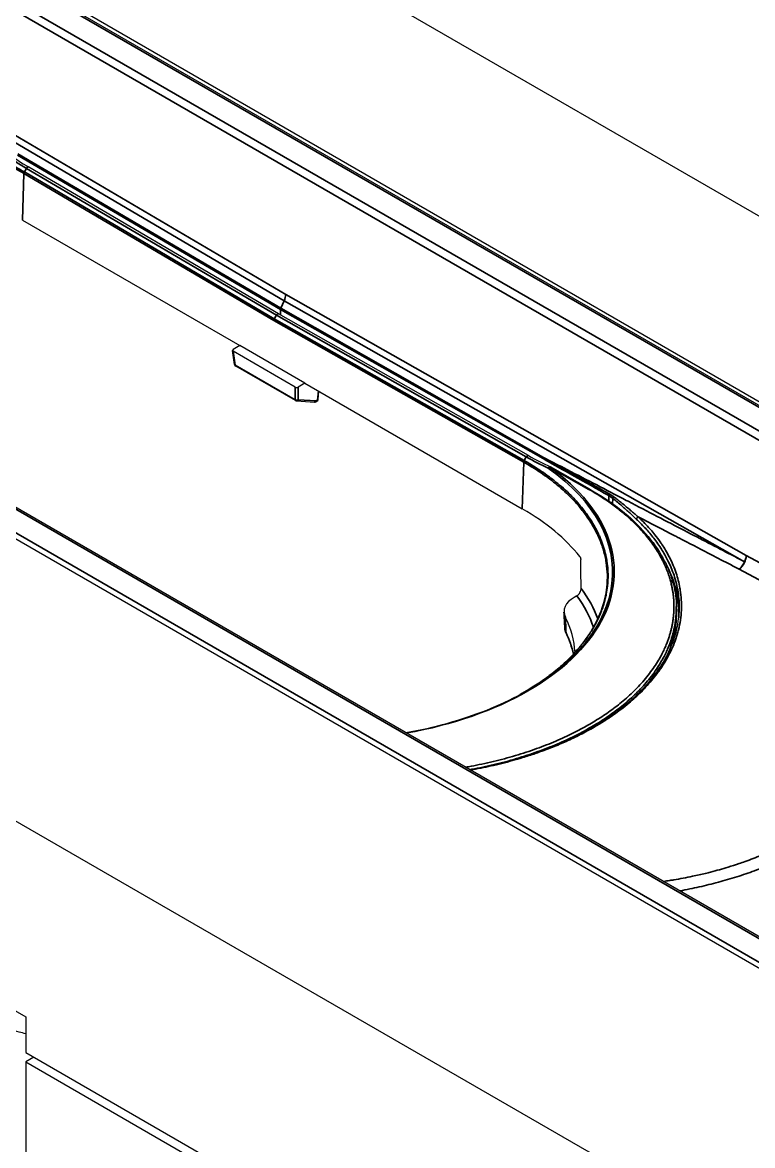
# Model space of a CAD drawing. Header units: millimetres. Extents: x 68 to 2000, y 100 to 2870.
# Drawn here: x 1414.12 to 1445.83, y 865.53 to 914.3 of the extents above; entities that cross this region are included whole.
import ezdxf

# ---------------------------------------------------------------- set-up
doc = ezdxf.new("R2010")
doc.units = ezdxf.units.MM
doc.header["$LTSCALE"] = 10
doc.layers.add('_Sichtbarkanten', color=7, linetype='Continuous', lineweight=25)
doc.layers.add('Sichtbar schmal (ISO)', color=7, linetype='Continuous', lineweight=35)

msp = doc.modelspace()

# ---------------------------------------------------------------- linework, layer by layer
at = {"layer": '_Sichtbarkanten'}
for p, q in [((1274.797, 1004.8), (1592.995, 821.089)), ((1235.906, 982.347), (1554.104, 798.635)), ((1374.5, 939.017), (1479.158, 878.592)), ((1374.764, 939.042), (1479.098, 878.805)), ((1459.176, 867.063), (1354.531, 927.48)), ((1457.779, 866.496), (1353.445, 926.733)), ((1425.248, 901.65), (1414.395, 908.021)), ((1414.121, 905.718), (1423.561, 900.268)), ((1436.101, 895.49), (1425.248, 901.65)), ((1423.561, 900.268), (1423.271, 900.101)), ((1426.39, 898.635), (1423.561, 900.268)), ((1423.334, 899.45), (1423.243, 900.055)), ((1425.959, 898.468), (1423.271, 900.02)), ((1425.979, 897.879), (1423.383, 899.378)), ((1426.39, 898.635), (1426.1, 898.468)), ((1426.39, 898.635), (1435.83, 893.185)), ((1426.958, 897.934), (1426.996, 898.285)), ((1426.023, 897.866), (1426.803, 897.817)), ((1426.859, 897.83), (1426.909, 897.858)), ((1438.769, 894.031), (1437.057, 895.002)), ((1375.736, 893.369), (1414.274, 871.12)), ((1438.201, 889.408), (1438.079, 889.337)), ((1442.516, 888.945), (1442.52, 888.719)), ((1414.274, 871.12), (1414.274, 869.568)), ((1414.274, 869.568), (1426.118, 862.73)), ((1414.621, 869.368), (1414.268, 869.163)), ((1414.268, 869.163), (1414.268, 865.081)), ((1414.268, 869.163), (1458.468, 843.644))]:
    msp.add_line(p, q, dxfattribs=at)
for centre, start, end in [((1423.433, 899.465), 188.6167, 240), ((1426.029, 897.966), 240, 266.375), ((1426.809, 897.916), 266.375, 300), ((1426.859, 897.945), 300, 353.7866), ((1437.008, 894.915), 60.4349, 65.6554)]:
    msp.add_arc(centre, 0.1, start, end, dxfattribs=at)
for centre, major_axis, ratio, start_param, end_param in [((1423.343, 900.06), (-0.101, 0), 0.572981, 5.501585, 7.064785), ((1426.029, 898.509), (0.1, 0), 0.581753, 3.930789, 5.493989), ((1436.052, 895.403), (0.0494, 0.087), 0.582198, 6.283125, 6.283188), ((1427.125, 888.16), (12.309, 0), 0.57735, 0.427822, 0.785398), ((726.124, 542.364), (-431.579, -906.057), 0.625473, 2.236585, 2.238006), ((1439.141, 888.721), (-1.501, 0.004), 0.578781, 5.499969, 6.565392), ((1439.174, 888.03), (-1.501, -0.001), 0.574098, 0.02699, 0.027), ((1427.125, 886.731), (11, 0), 0.57735, 0.0341, 0.27957)]:
    msp.add_ellipse(centre, major_axis=major_axis, ratio=ratio, start_param=start_param, end_param=end_param, dxfattribs=at)
for points in [[(1413.444, 908.634), (1413.76, 908.413), (1414.078, 908.208), (1414.395, 908.021)], [(1436.101, 895.49), (1436.418, 895.31), (1436.735, 895.148), (1437.049, 895.006)], [(1441.064, 892.452), (1441.066, 892.451), (1441.067, 892.45), (1441.068, 892.449)], [(1441.997, 890.925), (1442.414, 890.201), (1442.631, 889.439), (1442.64, 888.676)], [(1439.519, 890.038), (1439.519, 890.038), (1439.519, 890.038), (1439.519, 890.038)], [(1437.674, 888.005), (1437.663, 888.237), (1437.651, 888.468), (1437.64, 888.7)], [(1437.736, 887.769), (1437.699, 887.844), (1437.677, 887.925), (1437.674, 888.005)], [(1440.478, 884.892), (1440.478, 884.892), (1440.478, 884.892), (1440.478, 884.892)]]:
    msp.add_open_spline(points, degree=3, dxfattribs=at)
for points, knots in [([(1438.769, 894.031), (1439.745, 893.478), (1440.572, 892.822), (1441.79, 891.417), (1442.203, 890.652), (1442.468, 889.567), (1442.509, 889.256), (1442.516, 888.945)], [0, 0, 0, 0, 0.825738, 0.825738, 1.637023, 1.637023, 1.958081, 1.958081, 1.958081, 1.958081]), ([(1438.325, 891.108), (1438.326, 891.108), (1438.326, 891.108), (1438.332, 891.101), (1438.337, 891.091), (1438.348, 891.068), (1438.353, 891.056), (1438.36, 891.031), (1438.363, 891.017), (1438.366, 890.994), (1438.367, 890.985), (1438.367, 890.976)], [0.09312207, 0.09312207, 0.09312207, 0.09312207, 0.0933825, 0.0933825, 0.10135692, 0.10135692, 0.10933134, 0.10933134, 0.11701044, 0.11701044, 0.12271899, 0.12271899, 0.12271899, 0.12271899]), ([(1435.74, 885.122), (1436.679, 885.644), (1437.482, 886.257), (1438.701, 887.577), (1439.13, 888.301), (1439.447, 889.364), (1439.505, 889.701), (1439.519, 890.038)], [0.018928, 0.018928, 0.018928, 0.018928, 0.802236, 0.802236, 1.590138, 1.590138, 1.948863, 1.948863, 1.948863, 1.948863]), ([(1414.274, 870.385), (1414.176, 870.41), (1414.078, 870.435), (1413.981, 870.46), (1410.748, 871.294), (1407.542, 872.347), (1404.471, 873.585), (1401.4, 874.823), (1398.465, 876.246), (1395.765, 877.805), (1393.066, 879.363), (1390.602, 881.058), (1388.457, 882.831), (1386.313, 884.604), (1384.488, 886.455), (1383.045, 888.321), (1382.68, 888.793), (1382.339, 889.266), (1382.023, 889.739)], [0.0950371, 0.0950371, 0.0950371, 0.0950371, 0.1010675, 0.1010675, 0.1010675, 0.3005338, 0.3005338, 0.3005338, 0.5, 0.5, 0.5, 0.6994662, 0.6994662, 0.6994662, 0.8989325, 0.8989325, 0.8989325, 0.9493881, 0.9493881, 0.9493881, 0.9493881]), ([(1438.201, 889.408), (1438.225, 889.422), (1438.253, 889.445), (1438.296, 889.491), (1438.319, 889.523), (1438.35, 889.58), (1438.365, 889.616), (1438.379, 889.672), (1438.383, 889.702), (1438.383, 889.727)], [0.23076191, 0.23076191, 0.23076191, 0.23076191, 0.25125977, 0.25125977, 0.27133575, 0.27133575, 0.29054459, 0.29054459, 0.30703041, 0.30703041, 0.30703041, 0.30703041]), ([(1433.558, 881.854), (1434.06, 881.942), (1434.552, 882.048), (1436.276, 882.491), (1437.448, 882.933), (1439.465, 883.991), (1440.334, 884.62), (1441.666, 885.981), (1442.146, 886.73), (1442.556, 887.926), (1442.636, 888.371), (1442.645, 888.814)], [2.157913, 2.157913, 2.157913, 2.157913, 2.470962, 2.470962, 3.290598, 3.290598, 4.109175, 4.109175, 4.926854, 4.926854, 5.395513, 5.395513, 5.395513, 5.395513]), ([(1437.736, 887.769), (1437.787, 887.664), (1437.833, 887.558), (1437.916, 887.344), (1437.953, 887.237), (1438.01, 887.045), (1438.032, 886.96), (1438.051, 886.874)], [2.0824225, 2.0824225, 2.0824225, 2.0824225, 2.1347084, 2.1347084, 2.1869942, 2.1869942, 2.2283581, 2.2283581, 2.2283581, 2.2283581]), ([(1430.77, 883.463), (1432.014, 883.684), (1433.213, 884.019), (1434.822, 884.66), (1435.334, 884.9), (1435.809, 885.16)], [2.44429, 2.44429, 2.44429, 2.44429, 3.223444, 3.223444, 3.617145, 3.617145, 3.617145, 3.617145])]:
    msp.add_open_spline(points, degree=3, knots=knots, dxfattribs=at)
at = {"layer": 'Sichtbar schmal (ISO)'}
for p, q in [((1479.033, 878.58), (1374.375, 939.005)), ((1373.491, 938.487), (1478.137, 878.07)), ((1477.96, 877.767), (1373.315, 938.185)), ((1459.051, 867.051), (1354.406, 927.468)), ((1353.509, 926.958), (1458.168, 866.533)), ((1425.488, 902.213), (1405.496, 913.97)), ((1425.555, 902.485), (1405.566, 914.241)), ((1425.325, 901.836), (1413.909, 908.539)), ((1425.338, 901.89), (1413.923, 908.594)), ((1414.121, 905.718), (1414.182, 907.742)), ((1425.033, 901.364), (1414.182, 907.742)), ((1414.296, 907.965), (1414.203, 907.81)), ((1425.055, 901.432), (1414.203, 907.81)), ((1425.149, 901.593), (1414.296, 907.965)), ((1425.338, 901.89), (1425.488, 902.213)), ((1425.488, 902.213), (1445.486, 890.882)), ((1425.555, 902.485), (1445.551, 891.155)), ((1425.325, 901.836), (1425.321, 901.608)), ((1425.325, 901.836), (1436.737, 895.36)), ((1425.338, 901.89), (1436.75, 895.415)), ((1435.89, 895.209), (1425.033, 901.364)), ((1425.149, 901.593), (1425.055, 901.432)), ((1435.911, 895.277), (1425.055, 901.432)), ((1436.002, 895.433), (1425.149, 901.593)), ((1423.363, 899.417), (1423.271, 900.02)), ((1425.959, 897.918), (1423.363, 899.417)), ((1425.959, 898.468), (1425.959, 897.918)), ((1426.1, 898.468), (1426.1, 897.918)), ((1426.929, 897.897), (1426.973, 898.299)), ((1426.1, 897.918), (1426.88, 897.869)), ((1426.88, 897.869), (1426.929, 897.897)), ((1436.002, 895.433), (1435.911, 895.277)), ((1435.89, 895.209), (1435.83, 893.185)), ((1438.719, 894.026), (1437.007, 894.997)), ((1439.586, 893.758), (1439.583, 893.522)), ((1439.756, 893.643), (1439.752, 893.403)), ((1445.551, 891.155), (1448.125, 889.766)), ((1445.243, 890.565), (1447.817, 889.176))]:
    msp.add_line(p, q, dxfattribs=at)
for centre, major_axis, ratio, start_param, end_param in [((1412.714, 921.283), (7.411, -14.094), 0.487829, 5.522704, 5.617498), ((1414.345, 907.935), (0.0506, 0.0862), 0.572499, 6.283135, 7.840696), ((1414.252, 907.78), (0.0502, 0.0865), 0.573981, 1.554727, 2.322739), ((1425.202, 902.289), (0.25, 0.433), 0.577352, 4.868915, 5.480336), ((1425.395, 901.875), (-0.05, -0.0866), 0.57735, 4.868915, 5.480336), ((1423.433, 899.465), (-0.0989, -0.015), 0.572981, 0, 0.694991), ((1423.433, 899.465), (-0.05, -0.0866), 0.57735, 5.585054, 6.283185), ((1426.029, 897.966), (-0.1, 0), 0.67324, 0.789196, 2.352396), ((1426.029, 897.966), (-0.05, -0.0866), 0.57735, 5.585054, 6.283185), ((1426.029, 897.966), (-0.0063, -0.0998), 0.813153, 0, 1.123685), ((1426.809, 897.916), (-0.0063, -0.0998), 0.813153, 0, 1.123685), ((1426.809, 897.916), (0.05, -0.0866), 0.57735, 0, 0.698132), ((1426.859, 897.945), (0.05, -0.0866), 0.57735, 0, 0.698132), ((1426.859, 897.945), (0.0994, -0.0108), 0.605022, 5.563476, 6.283185), ((1436.052, 895.403), (0.0494, 0.087), 0.582198, 0, 1.549104), ((1438.523, 923.584), (-3.002, 29.442), 0.521453, 2.786666, 2.847999), ((1436.808, 895.399), (-0.0494, -0.087), 0.58244, 4.864556, 5.475994), ((1450.339, 888.226), (-17.711, 9.604), 0.016329, 0.703979, 0.927231), ((1451.722, 887.584), (-19.193, 10.313), 0.013738, 0.683462, 0.895116), ((1427.126, 890.385), (12.695, 0.095), 0.57229, 5.001346, 6.957741), ((1427.127, 890.362), (12.625, 0.095), 0.572276, 5.466356, 6.957755), ((1435.96, 895.247), (0.0498, 0.0867), 0.580795, 1.551922, 2.31988), ((1437.008, 894.915), (-0.0576, -0.0817), 0.640065, 3.98264, 4.750121), ((1437.008, 894.915), (0.0493, 0.087), 0.582367, 0, 0.780997), ((1438.719, 893.944), (0.0493, 0.087), 0.582367, 6.283184, 7.064181), ((1439.657, 893.797), (-0.0487, -0.0873), 0.586814, 4.677713, 5.471919), ((1439.833, 893.678), (-0.0626, -0.078), 0.590518, 4.735465, 5.573398), ((1429.793, 888.486), (13.356, 0.099), 0.572328, 0.714604, 0.714607), ((1440.875, 892.753), (-0.0684, -0.0729), 0.704323, 4.167244, 5.628772), ((1429.793, 888.485), (13.131, 0.098), 0.57229, 0.456854, 0.457129), ((1445.198, 890.958), (0.237, 0.44), 0.595228, 4.005285, 5.463511), ((1445.198, 890.958), (0.246, 0.435), 0.5825, 4.864211, 5.475653), ((1445.198, 890.958), (-0.23, -0.444), 0.585968, 0.853961, 1.700946), ((1427.125, 886.928), (12.257, 0), 0.57735, 0.210865, 0.406654), ((1427.125, 886.731), (12.007, 0), 0.57735, 0.189361, 0.39646), ((1439.174, 888.03), (-1.501, -0.001), 0.574098, 0.027, 0.273983), ((422.01, 288.592), (-610.706, -1362.912), 0.596974, 2.270824, 2.271362), ((1437.826, 887.813), (-0.0899, -0.0437), 0.786089, 5.935437, 6.283185), ((1427.125, 886.076), (11.014, 0), 0.57735, 0.125962, 0.273772)]:
    msp.add_ellipse(centre, major_axis=major_axis, ratio=ratio, start_param=start_param, end_param=end_param, dxfattribs=at)
for points, knots in [([(1414.203, 907.81), (1414.088, 907.878), (1413.966, 907.947), (1413.838, 908.017), (1413.709, 908.087), (1413.573, 908.157), (1413.427, 908.23), (1413.282, 908.302), (1413.125, 908.377), (1412.955, 908.453), (1412.915, 908.471), (1412.875, 908.489), (1412.834, 908.507), (1412.698, 908.566), (1412.554, 908.627), (1412.4, 908.689), (1412.294, 908.732), (1412.183, 908.775), (1412.066, 908.819), (1411.962, 908.857), (1411.854, 908.897), (1411.74, 908.936), (1411.589, 908.989), (1411.428, 909.043), (1411.26, 909.096), (1411.16, 909.127), (1411.058, 909.159), (1410.955, 909.189), (1410.781, 909.241), (1410.603, 909.29), (1410.422, 909.337), (1410.314, 909.366), (1410.205, 909.393), (1410.096, 909.419), (1409.917, 909.463), (1409.738, 909.503), (1409.557, 909.542), (1409.442, 909.566), (1409.327, 909.589), (1409.211, 909.611), (1409.031, 909.646), (1408.85, 909.678), (1408.668, 909.708), (1408.547, 909.727), (1408.426, 909.746), (1408.305, 909.764), (1408.124, 909.79), (1407.942, 909.813), (1407.76, 909.835), (1407.634, 909.849), (1407.508, 909.863), (1407.382, 909.875), (1407.202, 909.893), (1407.021, 909.909), (1406.839, 909.922), (1406.709, 909.931), (1406.579, 909.939), (1406.448, 909.946), (1406.269, 909.956), (1406.09, 909.963), (1405.911, 909.969), (1405.776, 909.972), (1405.642, 909.975), (1405.508, 909.976), (1405.332, 909.978), (1405.155, 909.977), (1404.979, 909.975), (1404.842, 909.973), (1404.704, 909.969), (1404.567, 909.964), (1404.394, 909.958), (1404.222, 909.95), (1404.05, 909.94), (1403.91, 909.932), (1403.771, 909.922), (1403.631, 909.911), (1403.463, 909.898), (1403.296, 909.882), (1403.129, 909.865), (1402.987, 909.85), (1402.846, 909.834), (1402.706, 909.817), (1402.543, 909.796), (1402.381, 909.774), (1402.22, 909.75), (1402.078, 909.729), (1401.937, 909.706), (1401.796, 909.682), (1401.64, 909.655), (1401.484, 909.626), (1401.33, 909.596), (1401.188, 909.567), (1401.047, 909.538), (1400.906, 909.507), (1400.757, 909.474), (1400.609, 909.439), (1400.462, 909.403), (1400.321, 909.368), (1400.181, 909.331), (1400.043, 909.293), (1399.901, 909.254), (1399.761, 909.214), (1399.623, 909.172), (1399.484, 909.13), (1399.346, 909.087), (1399.21, 909.042), (1399.077, 908.998), (1398.945, 908.952), (1398.815, 908.906), (1398.679, 908.856), (1398.545, 908.806), (1398.412, 908.754), (1398.288, 908.705), (1398.166, 908.655), (1398.045, 908.604), (1397.913, 908.548), (1397.783, 908.491), (1397.655, 908.432), (1397.541, 908.379), (1397.428, 908.325), (1397.317, 908.27), (1397.19, 908.207), (1397.065, 908.143), (1396.942, 908.077), (1396.837, 908.02), (1396.735, 907.963), (1396.634, 907.905), (1396.513, 907.835), (1396.394, 907.764), (1396.278, 907.691), (1396.184, 907.632), (1396.091, 907.572), (1396, 907.511), (1395.886, 907.434), (1395.775, 907.356), (1395.667, 907.277), (1395.582, 907.215), (1395.5, 907.153), (1395.419, 907.089), (1395.313, 907.007), (1395.211, 906.923), (1395.111, 906.837), (1395.037, 906.773), (1394.965, 906.709), (1394.894, 906.644), (1394.798, 906.555), (1394.704, 906.465), (1394.615, 906.373), (1394.551, 906.308), (1394.489, 906.243), (1394.428, 906.176), (1394.342, 906.082), (1394.26, 905.986), (1394.181, 905.889), (1394.127, 905.823), (1394.075, 905.757), (1394.025, 905.69), (1393.949, 905.589), (1393.878, 905.488), (1393.811, 905.386), (1393.767, 905.32), (1393.725, 905.253), (1393.685, 905.186), (1393.638, 905.109), (1393.594, 905.03), (1393.551, 904.952)], [0, 0, 0, 0, 0.0212766, 0.0212766, 0.0212766, 0.0425532, 0.0425532, 0.0425532, 0.0638298, 0.0638298, 0.0638298, 0.0687655, 0.0687655, 0.0687655, 0.0851064, 0.0851064, 0.0851064, 0.0963715, 0.0963715, 0.0963715, 0.106383, 0.106383, 0.106383, 0.1197242, 0.1197242, 0.1197242, 0.1276596, 0.1276596, 0.1276596, 0.1409791, 0.1409791, 0.1409791, 0.1489362, 0.1489362, 0.1489362, 0.1619708, 0.1619708, 0.1619708, 0.1702128, 0.1702128, 0.1702128, 0.1830332, 0.1830332, 0.1830332, 0.1914894, 0.1914894, 0.1914894, 0.2040942, 0.2040942, 0.2040942, 0.212766, 0.212766, 0.212766, 0.2251574, 0.2251574, 0.2251574, 0.2340426, 0.2340426, 0.2340426, 0.2462127, 0.2462127, 0.2462127, 0.2553191, 0.2553191, 0.2553191, 0.2672671, 0.2672671, 0.2672671, 0.2765957, 0.2765957, 0.2765957, 0.2883237, 0.2883237, 0.2883237, 0.2978723, 0.2978723, 0.2978723, 0.3093841, 0.3093841, 0.3093841, 0.3191489, 0.3191489, 0.3191489, 0.3304459, 0.3304459, 0.3304459, 0.3404255, 0.3404255, 0.3404255, 0.3515016, 0.3515016, 0.3515016, 0.3617021, 0.3617021, 0.3617021, 0.3725526, 0.3725526, 0.3725526, 0.3829787, 0.3829787, 0.3829787, 0.3936053, 0.3936053, 0.3936053, 0.4042553, 0.4042553, 0.4042553, 0.4146442, 0.4146442, 0.4146442, 0.4255319, 0.4255319, 0.4255319, 0.4356869, 0.4356869, 0.4356869, 0.4468085, 0.4468085, 0.4468085, 0.4567308, 0.4567308, 0.4567308, 0.4680851, 0.4680851, 0.4680851, 0.4777754, 0.4777754, 0.4777754, 0.4893617, 0.4893617, 0.4893617, 0.4988219, 0.4988219, 0.4988219, 0.5106383, 0.5106383, 0.5106383, 0.5198637, 0.5198637, 0.5198637, 0.5319149, 0.5319149, 0.5319149, 0.5409076, 0.5409076, 0.5409076, 0.5531915, 0.5531915, 0.5531915, 0.5619457, 0.5619457, 0.5619457, 0.5744681, 0.5744681, 0.5744681, 0.5829877, 0.5829877, 0.5829877, 0.5957447, 0.5957447, 0.5957447, 0.6040232, 0.6040232, 0.6040232, 0.6136294, 0.6136294, 0.6136294, 0.6136294]), ([(1414.182, 907.742), (1414.067, 907.81), (1413.945, 907.879), (1413.817, 907.948), (1413.688, 908.018), (1413.553, 908.088), (1413.408, 908.161), (1413.262, 908.233), (1413.106, 908.307), (1412.936, 908.383), (1412.766, 908.46), (1412.583, 908.538), (1412.383, 908.619), (1412.182, 908.699), (1411.966, 908.781), (1411.725, 908.865), (1411.484, 908.95), (1411.218, 909.036), (1410.941, 909.118), (1410.664, 909.2), (1410.376, 909.277), (1410.085, 909.347), (1409.794, 909.418), (1409.5, 909.482), (1409.202, 909.539), (1408.904, 909.596), (1408.602, 909.647), (1408.298, 909.691), (1407.993, 909.735), (1407.686, 909.772), (1407.377, 909.802), (1407.068, 909.833), (1406.757, 909.857), (1406.445, 909.873), (1406.133, 909.89), (1405.82, 909.9), (1405.507, 909.903), (1405.194, 909.906), (1404.881, 909.902), (1404.569, 909.891), (1404.257, 909.88), (1403.945, 909.863), (1403.635, 909.838), (1403.326, 909.814), (1403.018, 909.782), (1402.712, 909.744), (1402.407, 909.706), (1402.104, 909.661), (1401.804, 909.609), (1401.505, 909.558), (1401.209, 909.499), (1400.917, 909.435), (1400.625, 909.37), (1400.338, 909.299), (1400.056, 909.222), (1399.773, 909.144), (1399.496, 909.061), (1399.225, 908.971), (1398.953, 908.881), (1398.688, 908.785), (1398.429, 908.684), (1398.17, 908.582), (1397.918, 908.475), (1397.674, 908.362), (1397.429, 908.25), (1397.192, 908.131), (1396.962, 908.008), (1396.733, 907.885), (1396.513, 907.757), (1396.3, 907.624), (1396.088, 907.491), (1395.884, 907.353), (1395.69, 907.211), (1395.496, 907.068), (1395.311, 906.922), (1395.136, 906.772), (1394.961, 906.621), (1394.796, 906.467), (1394.641, 906.309), (1394.486, 906.151), (1394.342, 905.99), (1394.208, 905.826), (1394.074, 905.661), (1393.951, 905.494), (1393.839, 905.324), (1393.752, 905.192), (1393.672, 905.059), (1393.598, 904.925)], [0, 0, 0, 0, 0.0212766, 0.0212766, 0.0212766, 0.0425532, 0.0425532, 0.0425532, 0.0638298, 0.0638298, 0.0638298, 0.0851064, 0.0851064, 0.0851064, 0.106383, 0.106383, 0.106383, 0.1276596, 0.1276596, 0.1276596, 0.1489362, 0.1489362, 0.1489362, 0.1702128, 0.1702128, 0.1702128, 0.1914894, 0.1914894, 0.1914894, 0.212766, 0.212766, 0.212766, 0.2340426, 0.2340426, 0.2340426, 0.2553191, 0.2553191, 0.2553191, 0.2765957, 0.2765957, 0.2765957, 0.2978723, 0.2978723, 0.2978723, 0.3191489, 0.3191489, 0.3191489, 0.3404255, 0.3404255, 0.3404255, 0.3617021, 0.3617021, 0.3617021, 0.3829787, 0.3829787, 0.3829787, 0.4042553, 0.4042553, 0.4042553, 0.4255319, 0.4255319, 0.4255319, 0.4468085, 0.4468085, 0.4468085, 0.4680851, 0.4680851, 0.4680851, 0.4893617, 0.4893617, 0.4893617, 0.5106383, 0.5106383, 0.5106383, 0.5319149, 0.5319149, 0.5319149, 0.5531915, 0.5531915, 0.5531915, 0.5744681, 0.5744681, 0.5744681, 0.5957447, 0.5957447, 0.5957447, 0.6122482, 0.6122482, 0.6122482, 0.6122482]), ([(1425.149, 901.593), (1425.154, 901.601), (1425.159, 901.608), (1425.164, 901.614), (1425.17, 901.62), (1425.175, 901.626), (1425.181, 901.632), (1425.187, 901.637), (1425.193, 901.641), (1425.199, 901.645), (1425.205, 901.648), (1425.211, 901.651), (1425.217, 901.652), (1425.223, 901.654), (1425.229, 901.654), (1425.234, 901.654), (1425.239, 901.653), (1425.244, 901.652), (1425.248, 901.65), (1425.248, 901.65), (1425.248, 901.65), (1425.248, 901.65)], [0, 0, 0, 0, 0.1111111, 0.1111111, 0.1111111, 0.2222222, 0.2222222, 0.2222222, 0.3333333, 0.3333333, 0.3333333, 0.4444444, 0.4444444, 0.4444444, 0.5555556, 0.5555556, 0.5555556, 0.6666667, 0.6666667, 0.6666667, 0.6672932, 0.6672932, 0.6672932, 0.6672932]), ([(1436.75, 895.415), (1437.049, 895.259), (1437.344, 895.106), (1437.633, 894.956), (1438.503, 894.505), (1439.329, 894.076), (1440.111, 893.67), (1440.215, 893.616), (1440.319, 893.562), (1440.422, 893.509), (1441.293, 893.057), (1442.106, 892.635), (1442.872, 892.238), (1442.917, 892.214), (1442.962, 892.191), (1443.007, 892.168), (1443.723, 891.796), (1444.397, 891.446), (1445.026, 891.12), (1445.182, 891.039), (1445.335, 890.96), (1445.486, 890.882)], [0, 0, 0, 0, 0.083284, 0.083284, 0.083284, 0.333333, 0.333333, 0.333333, 0.366793, 0.366793, 0.366793, 0.649933, 0.649933, 0.649933, 0.666667, 0.666667, 0.666667, 0.933679, 0.933679, 0.933679, 1, 1, 1, 1]), ([(1435.74, 885.123), (1435.797, 885.154), (1435.853, 885.186), (1435.909, 885.218), (1436.03, 885.288), (1436.148, 885.359), (1436.264, 885.432), (1436.359, 885.491), (1436.452, 885.551), (1436.543, 885.612), (1436.657, 885.688), (1436.768, 885.766), (1436.876, 885.845), (1436.96, 885.906), (1437.043, 885.969), (1437.124, 886.032), (1437.229, 886.114), (1437.332, 886.198), (1437.431, 886.283), (1437.506, 886.346), (1437.578, 886.41), (1437.649, 886.475), (1437.745, 886.563), (1437.838, 886.653), (1437.928, 886.743), (1437.992, 886.808), (1438.054, 886.873), (1438.114, 886.939), (1438.201, 887.033), (1438.283, 887.128), (1438.362, 887.224), (1438.416, 887.289), (1438.468, 887.355), (1438.518, 887.421), (1438.593, 887.52), (1438.665, 887.621), (1438.732, 887.722), (1438.776, 887.787), (1438.818, 887.853), (1438.858, 887.919), (1438.921, 888.023), (1438.98, 888.128), (1439.035, 888.233), (1439.069, 888.299), (1439.101, 888.364), (1439.132, 888.43), (1439.182, 888.538), (1439.228, 888.647), (1439.27, 888.757), (1439.294, 888.821), (1439.317, 888.886), (1439.338, 888.951), (1439.375, 889.063), (1439.407, 889.175), (1439.435, 889.288), (1439.45, 889.351), (1439.464, 889.415), (1439.476, 889.479), (1439.499, 889.594), (1439.516, 889.709), (1439.529, 889.825), (1439.536, 889.887), (1439.541, 889.949), (1439.545, 890.01), (1439.552, 890.128), (1439.555, 890.246), (1439.552, 890.364), (1439.55, 890.424), (1439.548, 890.484), (1439.544, 890.543), (1439.535, 890.663), (1439.522, 890.783), (1439.503, 890.902), (1439.494, 890.96), (1439.484, 891.017), (1439.473, 891.074), (1439.448, 891.196), (1439.419, 891.316), (1439.384, 891.436), (1439.368, 891.491), (1439.35, 891.546), (1439.332, 891.601), (1439.292, 891.722), (1439.245, 891.843), (1439.193, 891.963), (1439.171, 892.015), (1439.148, 892.067), (1439.123, 892.119), (1439.065, 892.242), (1439.001, 892.363), (1438.934, 892.481), (1438.905, 892.53), (1438.876, 892.579), (1438.847, 892.627), (1438.776, 892.742), (1438.701, 892.853), (1438.625, 892.959), (1438.585, 893.014), (1438.545, 893.068), (1438.505, 893.12), (1438.435, 893.211), (1438.364, 893.298), (1438.291, 893.382), (1438.227, 893.457), (1438.163, 893.529), (1438.098, 893.598), (1438.048, 893.652), (1437.997, 893.705), (1437.947, 893.755), (1437.839, 893.864), (1437.733, 893.964), (1437.63, 894.057), (1437.624, 894.062), (1437.618, 894.067), (1437.613, 894.072), (1437.504, 894.17), (1437.397, 894.26), (1437.29, 894.346), (1437.227, 894.397), (1437.165, 894.446), (1437.102, 894.494), (1437.06, 894.527), (1437.017, 894.559), (1436.975, 894.59), (1436.87, 894.667), (1436.768, 894.74), (1436.668, 894.808), (1436.568, 894.875), (1436.472, 894.938), (1436.381, 894.996), (1436.29, 895.054), (1436.203, 895.107), (1436.125, 895.153), (1436.046, 895.2), (1435.975, 895.241), (1435.911, 895.277)], [0.4724257, 0.4724257, 0.4724257, 0.4724257, 0.4777754, 0.4777754, 0.4777754, 0.4893617, 0.4893617, 0.4893617, 0.4988219, 0.4988219, 0.4988219, 0.5106383, 0.5106383, 0.5106383, 0.5198637, 0.5198637, 0.5198637, 0.5319149, 0.5319149, 0.5319149, 0.5409076, 0.5409076, 0.5409076, 0.5531915, 0.5531915, 0.5531915, 0.5619457, 0.5619457, 0.5619457, 0.5744681, 0.5744681, 0.5744681, 0.5829877, 0.5829877, 0.5829877, 0.5957447, 0.5957447, 0.5957447, 0.6040232, 0.6040232, 0.6040232, 0.6170213, 0.6170213, 0.6170213, 0.6250636, 0.6250636, 0.6250636, 0.6382979, 0.6382979, 0.6382979, 0.6460972, 0.6460972, 0.6460972, 0.6595745, 0.6595745, 0.6595745, 0.6671372, 0.6671372, 0.6671372, 0.6808511, 0.6808511, 0.6808511, 0.68817, 0.68817, 0.68817, 0.7021277, 0.7021277, 0.7021277, 0.7092092, 0.7092092, 0.7092092, 0.7234043, 0.7234043, 0.7234043, 0.7302377, 0.7302377, 0.7302377, 0.7446809, 0.7446809, 0.7446809, 0.7512943, 0.7512943, 0.7512943, 0.7659574, 0.7659574, 0.7659574, 0.7722799, 0.7722799, 0.7722799, 0.787234, 0.787234, 0.787234, 0.7934964, 0.7934964, 0.7934964, 0.8085106, 0.8085106, 0.8085106, 0.8163147, 0.8163147, 0.8163147, 0.8297872, 0.8297872, 0.8297872, 0.8416999, 0.8416999, 0.8416999, 0.8510638, 0.8510638, 0.8510638, 0.8712347, 0.8712347, 0.8712347, 0.8723404, 0.8723404, 0.8723404, 0.893617, 0.893617, 0.893617, 0.9062396, 0.9062396, 0.9062396, 0.9148936, 0.9148936, 0.9148936, 0.9361702, 0.9361702, 0.9361702, 0.9574468, 0.9574468, 0.9574468, 0.9787234, 0.9787234, 0.9787234, 1, 1, 1, 1]), ([(1439.519, 890.038), (1439.523, 890.128), (1439.524, 890.218), (1439.522, 890.308), (1439.517, 890.487), (1439.501, 890.667), (1439.473, 890.845), (1439.445, 891.024), (1439.405, 891.201), (1439.354, 891.378), (1439.302, 891.554), (1439.239, 891.729), (1439.164, 891.904), (1439.089, 892.078), (1439.001, 892.252), (1438.905, 892.419), (1438.809, 892.587), (1438.704, 892.746), (1438.597, 892.896), (1438.489, 893.046), (1438.378, 893.186), (1438.264, 893.319), (1438.15, 893.451), (1438.034, 893.576), (1437.92, 893.691), (1437.807, 893.806), (1437.696, 893.91), (1437.587, 894.007), (1437.478, 894.104), (1437.371, 894.195), (1437.266, 894.28), (1437.16, 894.366), (1437.054, 894.447), (1436.951, 894.524), (1436.847, 894.6), (1436.744, 894.673), (1436.645, 894.74), (1436.545, 894.808), (1436.449, 894.871), (1436.358, 894.928), (1436.267, 894.986), (1436.181, 895.039), (1436.103, 895.085), (1436.024, 895.132), (1435.953, 895.173), (1435.89, 895.209)], [0.6914239, 0.6914239, 0.6914239, 0.6914239, 0.7021277, 0.7021277, 0.7021277, 0.7234043, 0.7234043, 0.7234043, 0.7446809, 0.7446809, 0.7446809, 0.7659574, 0.7659574, 0.7659574, 0.787234, 0.787234, 0.787234, 0.8085106, 0.8085106, 0.8085106, 0.8297872, 0.8297872, 0.8297872, 0.8510638, 0.8510638, 0.8510638, 0.8723404, 0.8723404, 0.8723404, 0.893617, 0.893617, 0.893617, 0.9148936, 0.9148936, 0.9148936, 0.9361702, 0.9361702, 0.9361702, 0.9574468, 0.9574468, 0.9574468, 0.9787234, 0.9787234, 0.9787234, 1, 1, 1, 1]), ([(1436.953, 894.949), (1436.957, 894.956), (1436.961, 894.962), (1436.965, 894.968), (1436.97, 894.974), (1436.974, 894.98), (1436.979, 894.985), (1436.984, 894.99), (1436.99, 894.994), (1436.995, 894.998), (1437.001, 895.001), (1437.006, 895.004), (1437.012, 895.006), (1437.017, 895.008), (1437.022, 895.01), (1437.028, 895.01), (1437.033, 895.01), (1437.038, 895.01), (1437.043, 895.008), (1437.045, 895.008), (1437.047, 895.007), (1437.049, 895.006)], [0, 0, 0, 0, 0.1, 0.1, 0.1, 0.2, 0.2, 0.2, 0.3, 0.3, 0.3, 0.4, 0.4, 0.4, 0.5, 0.5, 0.5, 0.6, 0.6, 0.6, 0.6423932, 0.6423932, 0.6423932, 0.6423932]), ([(1433.37, 881.963), (1433.447, 881.976), (1433.667, 882.016), (1434.07, 882.095), (1434.568, 882.207), (1435.054, 882.33), (1435.529, 882.464), (1436.001, 882.611), (1436.454, 882.767), (1436.878, 882.927), (1437.282, 883.093), (1437.668, 883.264), (1438.031, 883.438), (1438.367, 883.612), (1438.683, 883.787), (1438.985, 883.966), (1439.278, 884.151), (1439.569, 884.35), (1439.859, 884.562), (1440.142, 884.786), (1440.417, 885.022), (1440.685, 885.272), (1440.942, 885.536), (1441.183, 885.811), (1441.406, 886.095), (1441.613, 886.391), (1441.79, 886.68), (1441.923, 886.93), (1442.024, 887.145), (1442.103, 887.333), (1442.166, 887.501), (1442.218, 887.657), (1442.262, 887.807), (1442.301, 887.958), (1442.334, 888.11), (1442.362, 888.262), (1442.384, 888.414), (1442.4, 888.566), (1442.411, 888.719), (1442.416, 888.871), (1442.416, 889.024), (1442.41, 889.176), (1442.398, 889.329), (1442.381, 889.482), (1442.358, 889.631), (1442.329, 889.786), (1442.291, 889.955), (1442.238, 890.148), (1442.167, 890.369), (1442.076, 890.607), (1441.964, 890.856), (1441.827, 891.12), (1441.657, 891.406), (1441.456, 891.701), (1441.232, 891.99), (1440.997, 892.262), (1440.762, 892.507), (1440.532, 892.726), (1440.311, 892.922), (1440.095, 893.101), (1439.88, 893.269), (1439.653, 893.435), (1439.396, 893.612), (1439.087, 893.811), (1438.848, 893.953), (1438.719, 894.026)], [0.3741698, 0.3741698, 0.3741698, 0.3741698, 0.38, 0.39, 0.4, 0.41, 0.42, 0.43, 0.44, 0.45, 0.46, 0.47, 0.48, 0.49, 0.5, 0.51, 0.52, 0.53, 0.54, 0.55, 0.56, 0.57, 0.58, 0.59, 0.6, 0.61, 0.62, 0.63, 0.64, 0.65, 0.66, 0.67, 0.68, 0.69, 0.7, 0.71, 0.72, 0.73, 0.74, 0.75, 0.76, 0.77, 0.78, 0.79, 0.8, 0.81, 0.82, 0.83, 0.84, 0.85, 0.86, 0.87, 0.88, 0.89, 0.9, 0.91, 0.92, 0.93, 0.94, 0.95, 0.96, 0.97, 0.98, 0.99, 1, 1, 1, 1]), ([(1439.586, 893.758), (1439.599, 893.751), (1439.612, 893.743), (1439.625, 893.735), (1439.638, 893.727), (1439.652, 893.718), (1439.666, 893.709), (1439.68, 893.699), (1439.695, 893.689), (1439.71, 893.678), (1439.725, 893.667), (1439.74, 893.656), (1439.756, 893.643)], [0, 0, 0, 0, 0.25, 0.25, 0.25, 0.5, 0.5, 0.5, 0.75, 0.75, 0.75, 1, 1, 1, 1]), ([(1439.607, 893.829), (1439.62, 893.822), (1439.634, 893.814), (1439.648, 893.806), (1439.662, 893.797), (1439.676, 893.788), (1439.691, 893.779), (1439.706, 893.769), (1439.721, 893.759), (1439.737, 893.748), (1439.753, 893.737), (1439.769, 893.726), (1439.786, 893.713)], [0, 0, 0, 0, 0.25, 0.25, 0.25, 0.5, 0.5, 0.5, 0.75, 0.75, 0.75, 1, 1, 1, 1]), ([(1439.756, 893.643), (1439.896, 893.53), (1440.027, 893.418), (1440.15, 893.311), (1440.272, 893.203), (1440.386, 893.1), (1440.492, 893.001), (1440.598, 892.903), (1440.697, 892.81), (1440.789, 892.724)], [0, 0, 0, 0, 0.3333333, 0.3333333, 0.3333333, 0.6666667, 0.6666667, 0.6666667, 1, 1, 1, 1]), ([(1439.786, 893.713), (1439.838, 893.674), (1439.889, 893.635), (1439.939, 893.596), (1439.986, 893.56), (1440.032, 893.524), (1440.077, 893.488), (1440.117, 893.456), (1440.155, 893.425), (1440.194, 893.394), (1440.2, 893.389), (1440.206, 893.384), (1440.212, 893.379), (1440.262, 893.339), (1440.311, 893.299), (1440.359, 893.259), (1440.414, 893.214), (1440.467, 893.17), (1440.518, 893.127), (1440.529, 893.117), (1440.541, 893.108), (1440.552, 893.098), (1440.598, 893.059), (1440.643, 893.021), (1440.687, 892.984), (1440.749, 892.932), (1440.809, 892.881), (1440.866, 892.832)], [0, 0, 0, 0, 0.120368, 0.120368, 0.120368, 0.233577, 0.233577, 0.233577, 0.333333, 0.333333, 0.333333, 0.349525, 0.349525, 0.349525, 0.481946, 0.481946, 0.481946, 0.633202, 0.633202, 0.633202, 0.666667, 0.666667, 0.666667, 0.804172, 0.804172, 0.804172, 1, 1, 1, 1]), ([(1440.866, 892.832), (1440.897, 892.803), (1440.928, 892.774), (1440.959, 892.744), (1441.047, 892.659), (1441.135, 892.569), (1441.224, 892.474), (1441.344, 892.346), (1441.465, 892.208), (1441.583, 892.059), (1441.672, 891.947), (1441.76, 891.829), (1441.845, 891.705), (1441.873, 891.664), (1441.901, 891.622), (1441.929, 891.579), (1442.041, 891.408), (1442.148, 891.223), (1442.246, 891.025), (1442.295, 890.926), (1442.342, 890.824), (1442.386, 890.717), (1442.431, 890.611), (1442.472, 890.5), (1442.511, 890.385), (1442.578, 890.184), (1442.634, 889.97), (1442.675, 889.741), (1442.68, 889.709), (1442.686, 889.677), (1442.691, 889.644), (1442.732, 889.379), (1442.75, 889.093), (1442.738, 888.804), (1442.738, 888.794), (1442.737, 888.784), (1442.737, 888.774), (1442.723, 888.494), (1442.682, 888.21), (1442.612, 887.929), (1442.603, 887.894), (1442.594, 887.859), (1442.585, 887.824), (1442.515, 887.569), (1442.422, 887.316), (1442.307, 887.066), (1442.281, 887.011), (1442.255, 886.955), (1442.227, 886.9), (1442.113, 886.674), (1441.98, 886.45), (1441.829, 886.23), (1441.779, 886.158), (1441.728, 886.086), (1441.674, 886.015), (1441.525, 885.817), (1441.362, 885.623), (1441.184, 885.433), (1441.104, 885.348), (1441.021, 885.263), (1440.935, 885.179), (1440.761, 885.01), (1440.576, 884.845), (1440.38, 884.684), (1440.264, 884.59), (1440.145, 884.497), (1440.022, 884.405), (1439.833, 884.264), (1439.635, 884.128), (1439.428, 883.995), (1439.274, 883.895), (1439.114, 883.798), (1438.95, 883.704), (1438.755, 883.591), (1438.553, 883.481), (1438.345, 883.376), (1438.147, 883.275), (1437.943, 883.178), (1437.735, 883.085), (1437.541, 882.998), (1437.342, 882.914), (1437.14, 882.833), (1436.896, 882.737), (1436.647, 882.645), (1436.394, 882.558), (1436.21, 882.495), (1436.024, 882.435), (1435.835, 882.377), (1435.543, 882.288), (1435.246, 882.206), (1434.946, 882.13), (1434.786, 882.09), (1434.625, 882.052), (1434.464, 882.016), (1434.169, 881.95), (1433.874, 881.892), (1433.582, 881.84)], [0, 0, 0, 0, 0.0093241, 0.0093241, 0.0093241, 0.0357143, 0.0357143, 0.0357143, 0.0714286, 0.0714286, 0.0714286, 0.098262, 0.098262, 0.098262, 0.1071429, 0.1071429, 0.1071429, 0.1428571, 0.1428571, 0.1428571, 0.160665, 0.160665, 0.160665, 0.1785714, 0.1785714, 0.1785714, 0.2099089, 0.2099089, 0.2099089, 0.2142857, 0.2142857, 0.2142857, 0.25, 0.25, 0.25, 0.2512059, 0.2512059, 0.2512059, 0.2857143, 0.2857143, 0.2857143, 0.2900112, 0.2900112, 0.2900112, 0.3214286, 0.3214286, 0.3214286, 0.3283915, 0.3283915, 0.3283915, 0.3571429, 0.3571429, 0.3571429, 0.3666116, 0.3666116, 0.3666116, 0.3928571, 0.3928571, 0.3928571, 0.4046859, 0.4046859, 0.4046859, 0.4285714, 0.4285714, 0.4285714, 0.442618, 0.442618, 0.442618, 0.4642857, 0.4642857, 0.4642857, 0.4805598, 0.4805598, 0.4805598, 0.5, 0.5, 0.5, 0.5184912, 0.5184912, 0.5184912, 0.5357143, 0.5357143, 0.5357143, 0.5564274, 0.5564274, 0.5564274, 0.5714286, 0.5714286, 0.5714286, 0.5947118, 0.5947118, 0.5947118, 0.6071429, 0.6071429, 0.6071429, 0.6298189, 0.6298189, 0.6298189, 0.6298189]), ([(1440.789, 892.724), (1440.905, 892.615), (1441.024, 892.497), (1441.143, 892.369), (1441.262, 892.241), (1441.382, 892.104), (1441.499, 891.956), (1441.616, 891.809), (1441.731, 891.651), (1441.842, 891.48), (1441.887, 891.41), (1441.932, 891.338), (1441.976, 891.263), (1442.038, 891.157), (1442.098, 891.046), (1442.156, 890.93), (1442.253, 890.733), (1442.342, 890.522), (1442.418, 890.294), (1442.493, 890.067), (1442.555, 889.823), (1442.596, 889.559), (1442.632, 889.323), (1442.651, 889.071), (1442.645, 888.814)], [0, 0, 0, 0, 0.0357143, 0.0357143, 0.0357143, 0.0714286, 0.0714286, 0.0714286, 0.1071429, 0.1071429, 0.1071429, 0.1218464, 0.1218464, 0.1218464, 0.1428571, 0.1428571, 0.1428571, 0.1785714, 0.1785714, 0.1785714, 0.2142857, 0.2142857, 0.2142857, 0.2463047, 0.2463047, 0.2463047, 0.2463047]), ([(1440.866, 892.832), (1441.415, 892.547), (1441.943, 892.274), (1442.448, 892.012), (1442.508, 891.981), (1442.568, 891.95), (1442.627, 891.919), (1443.068, 891.691), (1443.492, 891.471), (1443.902, 891.259), (1444.203, 891.103), (1444.497, 890.951), (1444.782, 890.803), (1444.938, 890.722), (1445.092, 890.643), (1445.243, 890.565)], [0, 0, 0, 0, 0.3333333, 0.3333333, 0.3333333, 0.3728896, 0.3728896, 0.3728896, 0.6666667, 0.6666667, 0.6666667, 0.8823143, 0.8823143, 0.8823143, 1, 1, 1, 1]), ([(1442.62, 888.439), (1442.622, 888.49), (1442.623, 888.594), (1442.618, 888.749), (1442.608, 888.905), (1442.592, 889.061), (1442.57, 889.214), (1442.542, 889.37), (1442.506, 889.537), (1442.457, 889.727), (1442.397, 889.921), (1442.35, 890.052), (1442.33, 890.105)], [0.7396493, 0.7396493, 0.7396493, 0.7396493, 0.75, 0.7604167, 0.7708333, 0.78125, 0.7916667, 0.8020833, 0.8125, 0.8229167, 0.8333333, 0.8402511, 0.8402511, 0.8402511, 0.8402511]), ([(1441.961, 877.002), (1442.052, 877.015), (1442.142, 877.029), (1442.232, 877.043), (1442.291, 877.053), (1442.35, 877.062), (1442.408, 877.072), (1442.682, 877.118), (1442.952, 877.169), (1443.218, 877.225), (1443.409, 877.265), (1443.598, 877.308), (1443.785, 877.354), (1443.859, 877.372), (1443.933, 877.39), (1444.006, 877.409), (1444.264, 877.475), (1444.519, 877.546), (1444.769, 877.622), (1444.929, 877.671), (1445.088, 877.722), (1445.244, 877.775), (1445.332, 877.804), (1445.418, 877.834), (1445.504, 877.865), (1445.745, 877.95), (1445.98, 878.041), (1446.209, 878.135), (1446.338, 878.188), (1446.466, 878.243), (1446.591, 878.299), (1446.689, 878.342), (1446.786, 878.387), (1446.881, 878.432), (1447.099, 878.535), (1447.311, 878.642), (1447.517, 878.754), (1447.616, 878.807), (1447.713, 878.861), (1447.809, 878.917), (1447.912, 878.976), (1448.014, 879.037), (1448.114, 879.099), (1448.306, 879.218), (1448.491, 879.341), (1448.669, 879.467), (1448.74, 879.517), (1448.81, 879.568), (1448.879, 879.619), (1448.982, 879.697), (1449.083, 879.776), (1449.181, 879.856), (1449.345, 879.989), (1449.5, 880.125), (1449.648, 880.264), (1449.694, 880.308), (1449.74, 880.352), (1449.785, 880.397), (1449.882, 880.493), (1449.976, 880.59), (1450.065, 880.689), (1450.196, 880.834), (1450.319, 880.981), (1450.433, 881.13), (1450.46, 881.166), (1450.487, 881.202), (1450.513, 881.238), (1450.597, 881.353), (1450.675, 881.469), (1450.749, 881.586), (1450.845, 881.741), (1450.932, 881.897), (1451.011, 882.055), (1451.023, 882.081), (1451.036, 882.107), (1451.048, 882.134), (1451.111, 882.266), (1451.167, 882.401), (1451.217, 882.536), (1451.276, 882.698), (1451.325, 882.861), (1451.365, 883.026), (1451.369, 883.042), (1451.372, 883.058), (1451.376, 883.073), (1451.41, 883.223), (1451.436, 883.373), (1451.453, 883.525), (1451.473, 883.692), (1451.482, 883.861), (1451.48, 884.032), (1451.48, 884.038), (1451.48, 884.044), (1451.48, 884.05), (1451.477, 884.214), (1451.465, 884.38), (1451.441, 884.548), (1451.417, 884.717), (1451.383, 884.888), (1451.336, 885.061), (1451.334, 885.066), (1451.333, 885.071), (1451.332, 885.076), (1451.283, 885.254), (1451.221, 885.433), (1451.148, 885.608), (1451.074, 885.783), (1450.99, 885.955), (1450.9, 886.117), (1450.809, 886.28), (1450.712, 886.432), (1450.614, 886.574), (1450.516, 886.715), (1450.418, 886.845), (1450.319, 886.966), (1450.235, 887.07), (1450.151, 887.168), (1450.066, 887.262), (1450.052, 887.278), (1450.037, 887.294), (1450.023, 887.31), (1449.923, 887.419), (1449.823, 887.523), (1449.723, 887.622), (1449.622, 887.722), (1449.52, 887.818), (1449.419, 887.911), (1449.317, 888.004), (1449.214, 888.094), (1449.111, 888.182), (1449.009, 888.27), (1448.905, 888.355), (1448.8, 888.439), (1448.71, 888.512), (1448.619, 888.583), (1448.526, 888.654), (1448.511, 888.666), (1448.496, 888.677), (1448.481, 888.689), (1448.373, 888.771), (1448.264, 888.853), (1448.153, 888.934), (1448.042, 889.015), (1447.93, 889.096), (1447.817, 889.176)], [0.3291591, 0.3291591, 0.3291591, 0.3291591, 0.3357019, 0.3357019, 0.3357019, 0.34, 0.34, 0.34, 0.36, 0.36, 0.36, 0.3743281, 0.3743281, 0.3743281, 0.38, 0.38, 0.38, 0.4, 0.4, 0.4, 0.412835, 0.412835, 0.412835, 0.42, 0.42, 0.42, 0.44, 0.44, 0.44, 0.4512444, 0.4512444, 0.4512444, 0.46, 0.46, 0.46, 0.48, 0.48, 0.48, 0.4896082, 0.4896082, 0.4896082, 0.5, 0.5, 0.5, 0.52, 0.52, 0.52, 0.5279607, 0.5279607, 0.5279607, 0.54, 0.54, 0.54, 0.56, 0.56, 0.56, 0.5663352, 0.5663352, 0.5663352, 0.58, 0.58, 0.58, 0.6, 0.6, 0.6, 0.6047801, 0.6047801, 0.6047801, 0.62, 0.62, 0.62, 0.64, 0.64, 0.64, 0.6432819, 0.6432819, 0.6432819, 0.66, 0.66, 0.66, 0.68, 0.68, 0.68, 0.6819044, 0.6819044, 0.6819044, 0.7, 0.7, 0.7, 0.72, 0.72, 0.72, 0.7207041, 0.7207041, 0.7207041, 0.74, 0.74, 0.74, 0.7594242, 0.7594242, 0.7594242, 0.76, 0.76, 0.76, 0.78, 0.78, 0.78, 0.7999452, 0.7999452, 0.7999452, 0.82, 0.82, 0.82, 0.84, 0.84, 0.84, 0.8570756, 0.8570756, 0.8570756, 0.86, 0.86, 0.86, 0.88, 0.88, 0.88, 0.9, 0.9, 0.9, 0.92, 0.92, 0.92, 0.94, 0.94, 0.94, 0.9572022, 0.9572022, 0.9572022, 0.96, 0.96, 0.96, 0.98, 0.98, 0.98, 1, 1, 1, 1]), ([(1433.556, 881.855), (1433.585, 881.86), (1433.758, 881.892), (1434.104, 881.96), (1434.607, 882.073), (1435.096, 882.197), (1435.576, 882.332), (1436.05, 882.48), (1436.507, 882.638), (1436.935, 882.799), (1437.342, 882.966), (1437.731, 883.139), (1438.097, 883.314), (1438.436, 883.489), (1438.754, 883.665), (1439.058, 883.845), (1439.353, 884.033), (1439.647, 884.233), (1439.94, 884.446), (1440.225, 884.672), (1440.502, 884.91), (1440.771, 885.162), (1441.031, 885.429), (1441.274, 885.705), (1441.499, 885.991), (1441.708, 886.29), (1441.885, 886.582), (1442.02, 886.834), (1442.122, 887.05), (1442.201, 887.239), (1442.264, 887.409), (1442.317, 887.566), (1442.361, 887.717), (1442.4, 887.87), (1442.434, 888.023), (1442.462, 888.176), (1442.484, 888.329), (1442.501, 888.483), (1442.512, 888.636), (1442.517, 888.79), (1442.517, 888.893), (1442.516, 888.945), (1442.516, 888.945)], [0.3779815, 0.3779815, 0.3779815, 0.3779815, 0.38, 0.39, 0.4, 0.41, 0.42, 0.43, 0.44, 0.45, 0.46, 0.47, 0.48, 0.49, 0.5, 0.51, 0.52, 0.53, 0.54, 0.55, 0.56, 0.57, 0.58, 0.59, 0.6, 0.61, 0.62, 0.63, 0.64, 0.65, 0.66, 0.67, 0.68, 0.69, 0.7, 0.71, 0.72, 0.73, 0.74, 0.75, 0.76, 0.7600671, 0.7600671, 0.7600671, 0.7600671]), ([(1442.153, 886.889), (1442.183, 886.957), (1442.209, 887.024), (1442.234, 887.089), (1442.238, 887.1), (1442.242, 887.112), (1442.246, 887.123), (1442.271, 887.188), (1442.292, 887.251), (1442.312, 887.312), (1442.316, 887.327), (1442.321, 887.341), (1442.325, 887.355), (1442.342, 887.409), (1442.357, 887.461), (1442.37, 887.51), (1442.375, 887.528), (1442.38, 887.545), (1442.384, 887.562), (1442.395, 887.605), (1442.405, 887.646), (1442.414, 887.685), (1442.418, 887.704), (1442.422, 887.723), (1442.426, 887.741), (1442.434, 887.777), (1442.441, 887.812), (1442.447, 887.845), (1442.451, 887.865), (1442.454, 887.884), (1442.458, 887.903), (1442.463, 887.935), (1442.469, 887.967), (1442.474, 887.999), (1442.476, 888.018), (1442.479, 888.037), (1442.482, 888.056), (1442.486, 888.088), (1442.49, 888.121), (1442.494, 888.153), (1442.496, 888.172), (1442.498, 888.191), (1442.5, 888.21), (1442.503, 888.242), (1442.506, 888.275), (1442.509, 888.308), (1442.51, 888.327), (1442.512, 888.346), (1442.513, 888.365), (1442.515, 888.397), (1442.517, 888.43), (1442.518, 888.463), (1442.519, 888.482), (1442.519, 888.5), (1442.52, 888.519), (1442.521, 888.552), (1442.521, 888.585), (1442.521, 888.617), (1442.521, 888.636), (1442.521, 888.655), (1442.521, 888.674), (1442.521, 888.689), (1442.521, 888.704), (1442.52, 888.719)], [0.6465437, 0.6465437, 0.6465437, 0.6465437, 0.6548243, 0.6548243, 0.6548243, 0.65625, 0.65625, 0.65625, 0.6646341, 0.6646341, 0.6646341, 0.6666667, 0.6666667, 0.6666667, 0.6743028, 0.6743028, 0.6743028, 0.6770833, 0.6770833, 0.6770833, 0.6840783, 0.6840783, 0.6840783, 0.6875, 0.6875, 0.6875, 0.694118, 0.694118, 0.694118, 0.6979167, 0.6979167, 0.6979167, 0.7044676, 0.7044676, 0.7044676, 0.7083333, 0.7083333, 0.7083333, 0.7149358, 0.7149358, 0.7149358, 0.71875, 0.71875, 0.71875, 0.7253584, 0.7253584, 0.7253584, 0.7291667, 0.7291667, 0.7291667, 0.7357692, 0.7357692, 0.7357692, 0.7395833, 0.7395833, 0.7395833, 0.746192, 0.746192, 0.746192, 0.75, 0.75, 0.75, 0.7530402, 0.7530402, 0.7530402, 0.7530402]), ([(1442.675, 876.59), (1442.959, 876.644), (1443.524, 876.76), (1444.347, 876.965), (1445.147, 877.199), (1445.919, 877.461), (1446.659, 877.75), (1447.366, 878.065), (1448.037, 878.405), (1448.67, 878.769), (1449.262, 879.155), (1449.811, 879.562), (1450.315, 879.988), (1450.773, 880.433), (1451.182, 880.895), (1451.542, 881.372), (1451.85, 881.864), (1452.107, 882.369), (1452.31, 882.886), (1452.457, 883.414), (1452.549, 883.954), (1452.584, 884.507), (1452.558, 885.076), (1452.468, 885.663), (1452.314, 886.246), (1452.189, 886.591), (1452.122, 886.756)], [0.2730051, 0.2730051, 0.2730051, 0.2730051, 0.3030303, 0.3333333, 0.3636364, 0.3939394, 0.4242424, 0.4545455, 0.4848485, 0.5151515, 0.5454545, 0.5757576, 0.6060606, 0.6363636, 0.6666667, 0.6969697, 0.7272727, 0.7575758, 0.7878788, 0.8181818, 0.8484848, 0.8787879, 0.9090909, 0.9393939, 0.969697, 1, 1, 1, 1])]:
    msp.add_open_spline(points, degree=3, knots=knots, dxfattribs=at)
msp.add_open_spline([(1425.033, 901.364), (1425.034, 901.371), (1425.036, 901.386), (1425.043, 901.409), (1425.051, 901.425), (1425.055, 901.432)], degree=3, dxfattribs=at)

doc.saveas('drawing.dxf')
